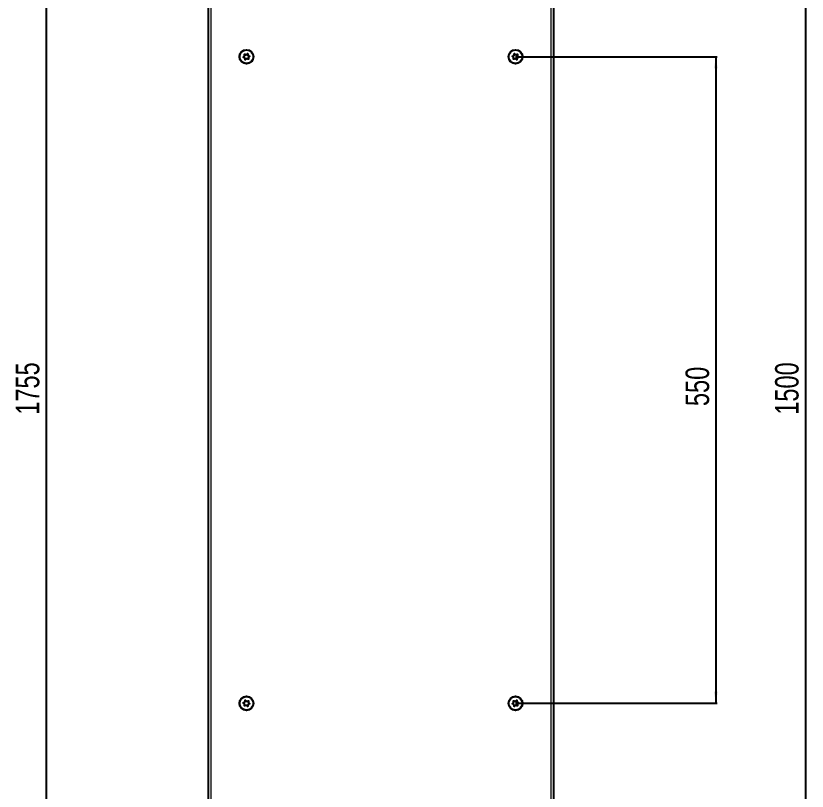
# Model space of a CAD drawing. Header units: millimetres. Extents: x 130 to 1303, y -878 to 1192.
# Drawn here: x 130 to 803, y -219 to 441 of the extents above; entities that cross this region are included whole.
import ezdxf

# ---------------------------------------------------------------- set-up
doc = ezdxf.new("R2010")
doc.units = ezdxf.units.MM
doc.layers.add('FORMAT', color=7, linetype='Continuous')
doc.styles.add('SLDTEXTSTYLE0', font='TXT', dxfattribs={"width": 0.75})
doc.dimstyles.new('SLDDIMSTYLE1', dxfattribs={"dimtxt": 20, "dimasz": 10, "dimexe": 0, "dimexo": 0.0625, "dimgap": 5, "dimtad": 2, "dimdec": 1, "dimrnd": 1e-09, "dimzin": 12, "dimdsep": 46, "dimtxsty": 'SLDTEXTSTYLE0', "dimsah": 1, "dimcen": 0.09, "dimadec": 0, "dimazin": 3, "dimtfac": 1, "dimtofl": 0, "dimtmove": 0, "dimatfit": 3, "dimfxl": 0, "dimfrac": 2, "dimtolj": 1, "dimtzin": 12, "dimarcsym": 0})

# ---------------------------------------------------------------- blocks, each defined once
blk = doc.blocks.new('_D_1')
at = {"layer": 'FORMAT'}
for p, q in [((293.73, 1008.6), (154.73, 1008.6)), ((155.73, 1008.6), (155.73, -746.4)), ((293.73, -746.4), (154.73, -746.4))]:
    blk.add_line(p, q, dxfattribs=at)
for points in [[(155.73, 1008.6), (154.2, 998.6), (157.27, 998.6)], [(155.73, -746.4), (157.27, -736.4), (154.2, -736.4)]]:
    blk.add_solid(points, dxfattribs=at)
at = {"layer": 'FORMAT', "insert": (129.95, 101.55), "char_height": 20, "attachment_point": 1, "rotation": 90, "style": 'SLDTEXTSTYLE0'}
blk.add_mtext('1755', dxfattribs=at)
blk = doc.blocks.new('_D_3')
at = {"layer": 'FORMAT'}
for p, q in [((555.25, 881.1), (802.91, 881.1)), ((801.91, 881.1), (801.91, -618.9)), ((555.25, -618.9), (802.91, -618.9))]:
    blk.add_line(p, q, dxfattribs=at)
for points in [[(801.91, 881.1), (800.37, 871.1), (803.45, 871.1)], [(801.91, -618.9), (803.45, -608.9), (800.37, -608.9)]]:
    blk.add_solid(points, dxfattribs=at)
at = {"layer": 'FORMAT', "insert": (776.13, 101.55), "char_height": 20, "attachment_point": 1, "rotation": 90, "style": 'SLDTEXTSTYLE0'}
blk.add_mtext('1500', dxfattribs=at)
blk = doc.blocks.new('_D_5')
at = {"layer": 'FORMAT'}
for p, q in [((555.25, 406.1), (726.74, 406.1)), ((725.74, 406.1), (725.74, -143.9)), ((555.25, -143.9), (726.74, -143.9))]:
    blk.add_line(p, q, dxfattribs=at)
for points in [[(725.74, 406.1), (724.2, 396.1), (727.28, 396.1)], [(725.74, -143.9), (727.28, -133.9), (724.2, -133.9)]]:
    blk.add_solid(points, dxfattribs=at)
at = {"layer": 'FORMAT', "insert": (699.96, 108.94), "char_height": 20, "attachment_point": 1, "rotation": 90, "style": 'SLDTEXTSTYLE0'}
blk.add_mtext('550', dxfattribs=at)

msp = doc.modelspace()

# ---------------------------------------------------------------- linework, layer by layer
at = {"color": 7, "linetype": 'Continuous', "lineweight": 25}
for p, q in [((293.74, 1008.6), (293.74, -746.4)), ((587.74, -746.4), (587.74, 1008.6))]:
    msp.add_line(p, q, dxfattribs=at)
at = {"color": 8, "linetype": 'Continuous', "lineweight": 18}
for p, q in [((295.84, 1006.5), (295.84, -744.3)), ((585.64, -744.3), (585.64, 1006.5))]:
    msp.add_line(p, q, dxfattribs=at)
at = {"color": 7, "linetype": 'Continuous', "lineweight": 25}
for centre, radius in [((326.24, 406.1), 6), ((326.24, 406.1), 5.78), ((555.24, 406.1), 6), ((555.24, 406.1), 5.78), ((326.24, 406.1), 1.85), ((555.24, 406.1), 1.85), ((326.24, -143.9), 6), ((326.24, -143.9), 5.78), ((555.24, -143.9), 6), ((555.24, -143.9), 5.78), ((326.24, -143.9), 1.85), ((555.24, -143.9), 1.85)]:
    msp.add_circle(centre, radius, dxfattribs=at)
for points in [[(327.28, 408.71), (327.26, 408.71), (327.24, 408.71), (327.18, 408.7), (327.06, 408.62), (326.76, 408.37), (326.35, 408.02), (325.73, 407.9), (325.24, 408.06), (324.88, 408.23), (324.66, 408.31), (324.57, 408.32), (324.52, 408.32), (324.5, 408.3), (324.48, 408.27), (324.46, 408.2), (324.48, 407.94), (324.59, 407.47), (324.59, 406.76), (324.1, 406.25), (323.7, 405.99), (323.5, 405.81), (323.47, 405.74), (323.46, 405.71), (323.47, 405.68), (323.49, 405.65), (323.52, 405.63), (323.6, 405.58), (323.8, 405.5), (324.17, 405.37), (324.63, 405.15), (325, 404.64), (325.06, 404.1), (325.1, 403.71), (325.14, 403.57), (325.17, 403.52), (325.2, 403.5), (325.24, 403.5), (325.29, 403.51), (325.42, 403.59), (325.71, 403.84), (326.12, 404.19), (326.75, 404.31), (327.24, 404.15), (327.59, 403.98), (327.82, 403.9), (327.91, 403.89), (327.95, 403.89), (327.98, 403.91), (328, 403.94), (328.02, 404.01), (327.99, 404.27), (327.88, 404.74), (327.89, 405.45), (328.37, 405.96), (328.77, 406.22), (328.97, 406.4), (329.01, 406.47), (329.01, 406.5), (329, 406.53), (328.98, 406.56), (328.95, 406.58), (328.88, 406.63), (328.67, 406.71), (328.31, 406.84), (327.84, 407.06), (327.47, 407.57), (327.42, 408.11), (327.38, 408.5), (327.34, 408.64), (327.3, 408.69), (327.28, 408.7), (327.28, 408.71)], [(554.2, 408.71), (554.19, 408.7), (554.17, 408.68), (554.14, 408.63), (554.1, 408.5), (554.06, 408.11), (554, 407.57), (553.63, 407.06), (553.17, 406.84), (552.79, 406.71), (552.57, 406.62), (552.5, 406.56), (552.47, 406.53), (552.46, 406.5), (552.47, 406.47), (552.5, 406.4), (552.7, 406.22), (553.1, 405.96), (553.59, 405.45), (553.59, 404.74), (553.48, 404.27), (553.46, 404.01), (553.48, 403.94), (553.5, 403.91), (553.52, 403.89), (553.56, 403.89), (553.6, 403.89), (553.68, 403.91), (553.89, 403.99), (554.24, 404.15), (554.73, 404.31), (555.35, 404.19), (555.76, 403.84), (556.06, 403.58), (556.19, 403.51), (556.25, 403.5), (556.28, 403.5), (556.31, 403.53), (556.34, 403.58), (556.38, 403.72), (556.42, 404.1), (556.47, 404.64), (556.84, 405.15), (557.31, 405.37), (557.68, 405.5), (557.9, 405.59), (557.98, 405.65), (558, 405.68), (558.01, 405.71), (558.01, 405.74), (557.97, 405.81), (557.77, 405.99), (557.37, 406.25), (556.89, 406.76), (556.88, 407.47), (556.99, 407.94), (557.02, 408.2), (557, 408.27), (556.98, 408.3), (556.95, 408.32), (556.92, 408.32), (556.87, 408.32), (556.79, 408.3), (556.58, 408.22), (556.24, 408.06), (555.75, 407.9), (555.12, 408.02), (554.71, 408.37), (554.41, 408.63), (554.29, 408.7), (554.23, 408.71), (554.21, 408.71), (554.2, 408.71)], [(327.28, -146.5), (327.29, -146.49), (327.31, -146.47), (327.34, -146.42), (327.38, -146.29), (327.42, -145.9), (327.47, -145.36), (327.84, -144.85), (328.31, -144.63), (328.68, -144.5), (328.9, -144.41), (328.98, -144.35), (329, -144.32), (329.01, -144.29), (329.01, -144.26), (328.97, -144.19), (328.77, -144.01), (328.37, -143.75), (327.89, -143.24), (327.88, -142.53), (327.99, -142.06), (328.02, -141.8), (328, -141.73), (327.98, -141.7), (327.95, -141.68), (327.92, -141.68), (327.87, -141.68), (327.79, -141.7), (327.58, -141.78), (327.24, -141.94), (326.75, -142.1), (326.12, -141.98), (325.71, -141.63), (325.41, -141.37), (325.29, -141.3), (325.23, -141.29), (325.2, -141.29), (325.17, -141.32), (325.14, -141.37), (325.1, -141.51), (325.06, -141.89), (325, -142.43), (324.63, -142.94), (324.17, -143.16), (323.79, -143.29), (323.57, -143.38), (323.5, -143.44), (323.47, -143.47), (323.46, -143.5), (323.47, -143.53), (323.5, -143.6), (323.7, -143.78), (324.1, -144.04), (324.59, -144.55), (324.59, -145.26), (324.48, -145.73), (324.46, -145.99), (324.48, -146.06), (324.5, -146.09), (324.52, -146.11), (324.56, -146.11), (324.6, -146.11), (324.68, -146.09), (324.89, -146.01), (325.24, -145.85), (325.73, -145.69), (326.35, -145.81), (326.76, -146.16), (327.06, -146.42), (327.19, -146.49), (327.25, -146.5), (327.27, -146.5), (327.28, -146.5)], [(554.2, -146.5), (554.21, -146.5), (554.24, -146.5), (554.29, -146.49), (554.42, -146.41), (554.71, -146.16), (555.12, -145.81), (555.75, -145.69), (556.24, -145.85), (556.59, -146.02), (556.82, -146.1), (556.91, -146.11), (556.95, -146.11), (556.98, -146.09), (557, -146.06), (557.02, -145.99), (556.99, -145.73), (556.88, -145.26), (556.89, -144.55), (557.37, -144.04), (557.77, -143.78), (557.97, -143.6), (558.01, -143.53), (558.01, -143.5), (558, -143.47), (557.98, -143.44), (557.95, -143.42), (557.88, -143.37), (557.67, -143.29), (557.31, -143.16), (556.84, -142.94), (556.47, -142.43), (556.42, -141.89), (556.38, -141.5), (556.34, -141.36), (556.3, -141.31), (556.27, -141.29), (556.24, -141.29), (556.18, -141.3), (556.06, -141.38), (555.76, -141.63), (555.35, -141.98), (554.73, -142.1), (554.24, -141.94), (553.88, -141.77), (553.66, -141.69), (553.57, -141.68), (553.52, -141.68), (553.5, -141.7), (553.48, -141.73), (553.46, -141.8), (553.48, -142.06), (553.59, -142.53), (553.59, -143.24), (553.1, -143.75), (552.7, -144.01), (552.5, -144.19), (552.47, -144.26), (552.46, -144.29), (552.47, -144.32), (552.49, -144.35), (552.52, -144.37), (552.6, -144.42), (552.8, -144.5), (553.17, -144.63), (553.63, -144.85), (554, -145.36), (554.06, -145.9), (554.1, -146.29), (554.14, -146.43), (554.17, -146.48), (554.19, -146.49), (554.2, -146.5)]]:
    msp.add_open_spline(points, degree=3, knots=[0, 0, 0, 0, 0.002009, 0.00442, 0.009365, 0.025528, 0.067705, 0.095786, 0.124646, 0.150342, 0.160519, 0.163394, 0.165697, 0.167245, 0.168874, 0.17077, 0.178606, 0.211994, 0.249994, 0.287995, 0.321383, 0.329219, 0.331115, 0.332744, 0.334292, 0.336217, 0.338535, 0.341318, 0.349662, 0.375358, 0.404217, 0.432298, 0.474475, 0.490639, 0.496669, 0.49844, 0.5, 0.502009, 0.50442, 0.509365, 0.525528, 0.567705, 0.595786, 0.624646, 0.650342, 0.660519, 0.663394, 0.665697, 0.667245, 0.668874, 0.67077, 0.678606, 0.711994, 0.749994, 0.787995, 0.821383, 0.829219, 0.831115, 0.832744, 0.834292, 0.836217, 0.838535, 0.841318, 0.849662, 0.875358, 0.904217, 0.932298, 0.974475, 0.990639, 0.996669, 0.99844, 1, 1, 1, 1], dxfattribs=at)

# ---------------------------------------------------------------- dimensions: what is measured, and where the dimension line sits
at = {"layer": 'FORMAT'}
for base, p1, p2, picture, middle in [((155.73, -746.4), (293.74, 1008.6), (293.74, -746.4), '_D_1', (155.73, 131.1)), ((801.91, -618.9), (555.24, 881.1), (555.24, -618.9), '_D_3', (801.91, 131.1)), ((725.74, -143.9), (555.24, 406.1), (555.24, -143.9), '_D_5', (725.74, 131.1))]:
    dim = msp.add_linear_dim(base=base, p1=p1, p2=p2, angle=90, dimstyle='SLDDIMSTYLE1', dxfattribs=at)
    dim.commit()
    dim.dimension.update_dxf_attribs({"geometry": picture, "text_midpoint": middle, "dimtype": 160})

doc.saveas('drawing.dxf')
